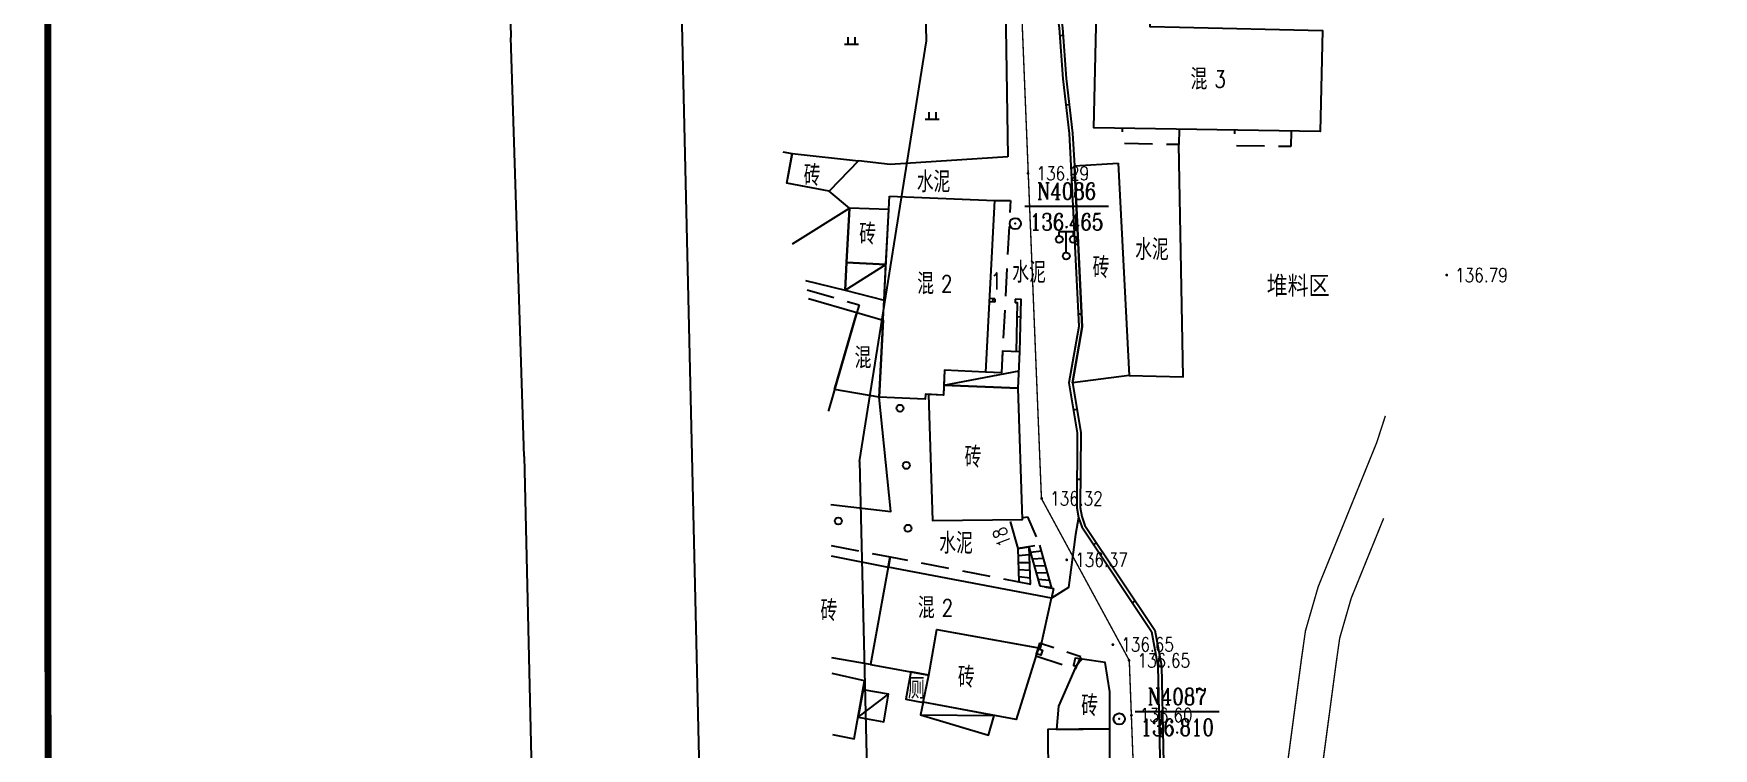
# Model space of a CAD drawing. Extents: x 529262 to 576451, y 2694391 to 2717535.
# Drawn here: x 565671.4 to 565791.6, y 2710012.9 to 2710064.1 of the extents above; entities that cross this region are included whole.
import ezdxf
from ezdxf.enums import TextEntityAlignment as Align
from ezdxf.xclip import XClip

# ---------------------------------------------------------------- set-up
doc = ezdxf.new("R2010")
doc.units = 0
doc.header["$XCLIPFRAME"] = 0
doc.linetypes.add('X2', pattern=[10, 8, -2])
doc.linetypes.add('X5', pattern=[3, 2, -1])
for name, color, linetype in [('DLDW', 8, 'Continuous'), ('DLSS', 4, 'Continuous'), ('GCD', 8, 'Continuous'), ('JMD', 8, 'Continuous'), ('KZD', 8, 'Continuous'), ('PP-COM', 7, 'Continuous'), ('RD-中线', 40, 'Continuous'), ('RD-红线', 7, 'Continuous'), ('ZBTZ', 8, 'Continuous'), ('ZJ', 7, 'Continuous'), ('污水管径标注_W10-', 202, 'Continuous')]:
    doc.layers.add(name, color=color, linetype=linetype)
doc.styles.add('HZ', font='rs.shx', dxfattribs={"width": 0.8, "bigfont": 'hztxt.shx'})
doc.styles.add('romanc', font='romanc.shx', dxfattribs={"width": 0.8})
doc.linetypes.add('1161', pattern='A,0,[149,AAA.SHX,S=0.15,R=0,X=0,Y=0],-1.6', length=1.6)
doc.linetypes.add('445', pattern='A,8,-0.5,[147,AAA.SHX,S=1,R=0,X=0,Y=0],-1.5', length=10)

# ---------------------------------------------------------------- blocks, each defined once
blk = doc.blocks.new('A$C19FD0107')
at = {"layer": 'RD-中线', "color": 8, "linetype": 'Continuous', "flags": 128}
for points in [[(-5107.95, 16504.07), (-5219.45, 16202.02, 0.04717), (-5233.93, 16147.44), (-5260.68, 15986.84, 0.018836), (-5263.55, 15964.43), (-5278.55, 15797.76, 0.007917), (-5279.02, 15791.45), (-5281.36, 15751.13, 0.020425), (-5281.64, 15734.8), (-5276.77, 15528.25), (-5282.01, 15387.42), (-5280.48, 15295.55, 0.000055), (-5280.48, 15295.44), (-5280.16, 15276.46)], [(-4490.73, 14139.44, 0), (-4490.29, 14139.42)], [(-3818.25, 14086.17, 0), (-3817.74, 14086.17)]]:
    blk.add_lwpolyline(points, format="xyb", dxfattribs=at)
at = {"layer": 'RD-红线', "color": 8, "linetype": 'Continuous'}
blk.add_line((-5291.49, 15643.21), (-5292.44, 15673.2), dxfattribs=at)
at = {"layer": 'RD-红线', "color": 8}
blk.add_line((-5291.49, 15643.21), (-5289.19, 15546.22), dxfattribs=at)
at = {"layer": 'RD-红线', "color": 8, "linetype": 'Continuous', "flags": 128}
for points in [[(-5293.81, 15731.01), (-5292.44, 15673.2)], [(-5267.47, 15642.83), (-5265.2, 15546.79)]]:
    blk.add_lwpolyline(points, dxfattribs=at)
at = {"layer": 'RD-红线', "color": 8}
blk.add_lwpolyline([(-5267.47, 15642.83), (-5262.68, 15672.95), (-5263.95, 15726.87)], dxfattribs=at)
blk = doc.blocks.new('GC200')
at = {"linetype": 'Continuous', "const_width": 0.2, "flags": 128}
blk.add_lwpolyline([(-0.1, 0, 1), (0.1, 0, 1)], format="xyb", close=True, dxfattribs=at)
blk = doc.blocks.new('gc119')
at = {"color": 8}
for p, q in [((-1, 0), (1, 0)), ((-0.5, 1), (-0.5, 0)), ((0.5, 1), (0.5, 0))]:
    blk.add_line(p, q, dxfattribs=at)
blk = doc.blocks.new('gc170')
at = {"color": 8, "linetype": 'Continuous'}
blk.add_circle((0, 0), 0.5, dxfattribs=at)
blk = doc.blocks.new('gc097')
at = {"color": 8}
for p, q in [((-1, 2.9), (-1, 3.5)), ((-1, 3.5), (1, 3.5)), ((0, 0.5), (0, 3.5)), ((1, 3.5), (1, 2.9))]:
    blk.add_line(p, q, dxfattribs=at)
for centre in [(-1, 2.4), (1, 2.4), (0, 0)]:
    blk.add_circle(centre, 0.5, dxfattribs=at)
blk = doc.blocks.new('gc117')
at = {"color": 8}
blk.add_circle((0, 0), 0.8, dxfattribs=at)
blk.add_point((0, 0), dxfattribs=at)

msp = doc.modelspace()

# ---------------------------------------------------------------- linework, layer by layer
at = {"const_width": 0.5}
msp.add_lwpolyline([(565672.321, 2710278.301), (565672.585, 2709559.658), (565998.518, 2709559.806), (565998.431, 2709633.053), (566244.06, 2709633.048), (566244.009, 2710277.359), (565672.321, 2710278.301)], dxfattribs=at)
at = {"layer": 'DLDW', "color": 252, "linetype": 'Continuous', "elevation": 136.706, "flags": 128}
msp.add_lwpolyline([(565734.18, 2710018.385), (565733.832, 2710016.437), (565735.062, 2710016.18), (565735.473, 2710018.154)], close=True, dxfattribs=at)
at = {"layer": 'DLSS', "linetype": 'X2', "const_width": 0.1, "elevation": 135.841, "flags": 128}
msp.add_lwpolyline([(565768.161, 2710036.712), (565767.542, 2710034.802), (565763.352, 2710024.481), (565762.439, 2710021.322), (565762.146, 2710019.26), (565760.962, 2710010.375), (565760.822, 2710008.075), (565760.851, 2710006.676), (565761.376, 2710002.568)], dxfattribs=at)
at = {"layer": 'DLSS', "linetype": 'Continuous', "const_width": 0.1, "elevation": 135.841, "flags": 128}
msp.add_lwpolyline([(565768.037, 2710029.377), (565765.717, 2710023.662), (565764.89, 2710020.796), (565764.623, 2710018.919), (565763.451, 2710010.134), (565763.323, 2710008.025), (565763.348, 2710006.861), (565763.897, 2710002.568)], dxfattribs=at)
at = {"layer": 'JMD', "linetype": 'Continuous'}
for p, q in [((565744.834, 2710063.957, 135.959), (565745.083, 2710063.976, 135.959)), ((565744.834, 2710063.957, 135.959), (565745.083, 2710063.976, 135.959)), ((565745.279, 2710058.978, 135.959), (565745.528, 2710059.006, 135.959)), ((565745.681, 2710053.996, 135.959), (565745.93, 2710054.008, 135.959)), ((565725.727, 2710049.03, 135.983), (565729.798, 2710051.592, 137.454)), ((565745.925, 2710049.002, 135.959), (565746.174, 2710049.014, 135.959)), ((565729.48, 2710045.7), (565732.405, 2710047.545, 137.454)), ((565740.048, 2710045.107, 136.524), (565740.035, 2710044.858, 136.524)), ((565740.204, 2710045.099), (565740.191, 2710044.849)), ((565741.667, 2710045.056), (565741.659, 2710044.806)), ((565742.051, 2710043.787, 136.457), (565741.801, 2710043.793, 136.457)), ((565746.169, 2710044.008, 135.959), (565746.418, 2710044.02, 135.959)), ((565736.555, 2710038.916), (565741.938, 2710039.942)), ((565745.826, 2710037.152, 136.23), (565746.073, 2710037.194, 136.23)), ((565746.081, 2710032.175, 136.23), (565746.331, 2710032.174, 136.23)), ((565744.292, 2710024.372), (565743.419, 2710027.452)), ((565747.276, 2710027.483, 136.23), (565747.484, 2710027.622, 136.23)), ((565741.869, 2710027.212), (565742.644, 2710027.332)), ((565741.944, 2710024.826), (565741.869, 2710027.212)), ((565741.885, 2710026.712), (565742.664, 2710026.775)), ((565741.9, 2710026.213), (565742.684, 2710026.218)), ((565742.644, 2710027.332), (565743.424, 2710024.54)), ((565742.644, 2710027.332), (565742.739, 2710024.672)), ((565742.751, 2710026.947), (565743.537, 2710027.036)), ((565742.886, 2710026.466), (565743.684, 2710026.515)), ((565741.916, 2710025.713), (565742.704, 2710025.661)), ((565741.932, 2710025.213), (565742.724, 2710025.104)), ((565743.02, 2710025.984), (565743.832, 2710025.994)), ((565743.155, 2710025.503), (565743.98, 2710025.472)), ((565743.289, 2710025.021), (565744.128, 2710024.951)), ((565743.424, 2710024.54), (565744.276, 2710024.43)), ((565750.051, 2710023.324, 136.23), (565750.259, 2710023.463, 136.23)), ((565751.875, 2710018.781, 136.23), (565752.125, 2710018.786, 136.23)), ((565730.419, 2710015.137), (565732.578, 2710016.779)), ((565734.878, 2710015.299), (565740.154, 2710015.258)), ((565751.983, 2710013.782, 136.23), (565752.233, 2710013.788, 136.23))]:
    msp.add_line(p, q, dxfattribs=at)
at = {"layer": 'JMD', "linetype": 'Continuous', "flags": 128}
for points, elevation in [([(565745.891, 2710073.598), (565745.954, 2710071.122), (565743.906, 2710070.858), (565744.796, 2710064.463), (565745.068, 2710060.848), (565745.512, 2710056.924), (565745.651, 2710054.611), (565746.213, 2710043.105), (565745.507, 2710039.07)], 135.959), ([(565746.142, 2710073.56), (565746.209, 2710070.903), (565744.188, 2710070.642), (565745.044, 2710064.49), (565745.317, 2710060.871), (565745.761, 2710056.946), (565745.9, 2710054.625), (565746.464, 2710043.089), (565745.76, 2710039.069)], 135.959), ([(565725.03, 2710055.623), (565725.702, 2710055.492), (565725.363, 2710053.714)], 136.415), ([(565726.64, 2710046.405), (565729.48, 2710045.7), (565729.592, 2710047.693), (565729.798, 2710051.592), (565728.331, 2710052.799), (565725.427, 2710053.352)], 136.415), ([(565740.191, 2710044.849), (565739.802, 2710044.87)], 136.524), ([(565740.204, 2710045.099), (565739.815, 2710045.12)], 136.524), ([(565741.749, 2710041.299), (565741.822, 2710044.801), (565741.659, 2710044.806)], 136.457), ([(565741.999, 2710041.286), (565742.078, 2710045.044), (565741.667, 2710045.056)], 136.457), ([(565745.507, 2710039.07), (565746.101, 2710035.508), (565746.07, 2710030.124), (565746.188, 2710029.441), (565746.425, 2710028.759), (565751.426, 2710021.264), (565751.875, 2710018.784), (565752.227, 2710002.568)], 136.23), ([(565745.76, 2710039.069), (565746.351, 2710035.528), (565746.32, 2710030.145), (565746.431, 2710029.504), (565746.65, 2710028.871), (565751.662, 2710021.36), (565752.124, 2710018.809), (565752.477, 2710002.568)], 136.23)]:
    msp.add_lwpolyline(points, dxfattribs=dict(at, elevation=elevation))
for points, elevation in [([(565747.559, 2710068.799), (565751.408, 2710068.724), (565751.362, 2710066.844), (565751.306, 2710064.597), (565753.427, 2710064.545), (565763.671, 2710064.294), (565763.504, 2710057.064), (565747.278, 2710057.344)], 136.114), ([(565725.702, 2710055.492), (565730.449, 2710054.97), (565728.331, 2710052.799), (565725.299, 2710053.376)], 137.589), ([(565749.038, 2710054.796), (565749.807, 2710039.596), (565745.76, 2710039.069), (565746.464, 2710043.089), (565745.9, 2710054.625)], 136.309), ([(565729.798, 2710051.592), (565729.592, 2710047.693), (565732.405, 2710047.545), (565732.605, 2710051.497)], 137.454), ([(565729.592, 2710047.693), (565729.48, 2710045.7), (565732.277, 2710045.006), (565732.405, 2710047.545)], 137.454), ([(565731.926, 2710038.048), (565728.733, 2710038.609), (565730.33, 2710044.112), (565732.204, 2710043.568)], 135.959), ([(565731.3, 2710018.9), (565735.473, 2710018.154), (565736.055, 2710021.409), (565743.472, 2710020.083), (565744.261, 2710023.658), (565732.574, 2710025.881)], 139.891), ([(565743.319, 2710020.11), (565741.727, 2710014.961), (565741.727, 2710014.961), (565735.07, 2710016.219), (565735.473, 2710018.154), (565736.055, 2710021.409)], 138.597), ([(565743.293, 2710020.026), (565743.604, 2710019.933), (565743.496, 2710019.576), (565743.184, 2710019.673)], 138.597), ([(565744.626, 2710014.26), (565748.44, 2710014.299), (565748.439, 2710016.953), (565748.093, 2710019.052), (565746.446, 2710019.292), (565746.241, 2710019.072), (565746.034, 2710018.815), (565744.751, 2710015.92)], 136.294), ([(565746.034, 2710018.815), (565746.241, 2710019.072), (565746.446, 2710019.292), (565745.95, 2710019.351), (565745.831, 2710018.841)], 136.576), ([(565730.419, 2710015.137), (565732.254, 2710014.81), (565732.578, 2710016.779), (565730.769, 2710017.101)], 136.787), ([(565735.07, 2710016.219), (565734.878, 2710015.299), (565739.758, 2710013.857), (565740.154, 2710015.258)], 136.994), ([(565748.44, 2710014.299), (565743.994, 2710014.253), (565744.051, 2710007.084), (565748.467, 2710007.038)], 136.825)]:
    msp.add_lwpolyline(points, close=True, dxfattribs=dict(at, elevation=elevation))
at = {"layer": 'JMD', "linetype": '445', "elevation": 136.125, "flags": 128}
msp.add_lwpolyline([(565740.842, 2710068.189), (565740.997, 2710064.47), (565741.143, 2710055.266)], dxfattribs=at)
at = {"layer": 'JMD', "linetype": 'X5', "flags": 128}
for points in [[(565753.402, 2710057.238), (565753.383, 2710056.133), (565749.33, 2710056.204), (565749.349, 2710057.308)], [(565761.421, 2710057.1), (565761.402, 2710055.996), (565757.363, 2710056.056), (565757.382, 2710057.17)], [(565726.756, 2710045.74), (565730.489, 2710044.657), (565730.33, 2710044.112)], [(565728.292, 2710037.087), (565728.276, 2710037.04)]]:
    msp.add_lwpolyline(points, dxfattribs=at)
at = {"layer": 'JMD', "linetype": '445', "flags": 128}
msp.add_lwpolyline([(565741.143, 2710055.266), (565732.699, 2710054.712), (565730.449, 2710054.97)], dxfattribs=at)
at = {"layer": 'JMD', "linetype": 'Continuous', "flags": 128}
for points in [[(565732.653, 2710052.447), (565740.185, 2710052.143), (565739.537, 2710039.847), (565736.6, 2710039.972), (565736.524, 2710038.202), (565735.226, 2710038.258), (565735.211, 2710037.908), (565731.926, 2710038.048)], [(565736.555, 2710038.916), (565741.881, 2710038.689), (565741.999, 2710041.286), (565740.755, 2710041.352), (565740.673, 2710039.787), (565739.537, 2710039.847), (565736.6, 2710039.972)], [(565735.458, 2710038.248), (565735.734, 2710029.226), (565742.177, 2710029.301), (565741.881, 2710038.689), (565736.555, 2710038.916), (565736.524, 2710038.202), (565736.524, 2710038.202)]]:
    msp.add_lwpolyline(points, close=True, dxfattribs=at)
at = {"layer": 'JMD', "linetype": 'X5', "flags": 128}
for points, elevation in [([(565740.185, 2710052.143), (565741.323, 2710052.129), (565740.673, 2710039.787), (565739.537, 2710039.847)], 136.527), ([(565728.486, 2710027.43), (565732.715, 2710026.612), (565732.574, 2710025.881)], 136.803), ([(565732.574, 2710025.881), (565732.715, 2710026.612), (565744.395, 2710024.352), (565744.261, 2710023.658)], 136.779)]:
    msp.add_lwpolyline(points, dxfattribs=dict(at, elevation=elevation))
at = {"layer": 'JMD', "linetype": 'Continuous', "flags": 128}
for points in [[(565726.865, 2710045.118), (565730.33, 2710044.112), (565728.292, 2710037.087), (565728.266, 2710037.094)], [(565728.491, 2710026.692), (565732.574, 2710025.881), (565731.3, 2710018.9), (565728.54, 2710019.379)], [(565728.577, 2710013.898), (565730.141, 2710013.575), (565730.882, 2710017.735), (565728.547, 2710018.255)]]:
    msp.add_lwpolyline(points, dxfattribs=at)
at = {"layer": 'JMD', "linetype": 'X5', "elevation": 137.15, "flags": 128}
msp.add_lwpolyline([(565741.869, 2710027.212), (565741.287, 2710029.291), (565742.541, 2710029.484), (565743.419, 2710027.452)], close=True, dxfattribs=at)
at = {"layer": 'JMD', "linetype": 'X5', "flags": 128}
msp.add_lwpolyline([(565743.133, 2710019.528), (565745.985, 2710018.581), (565746.347, 2710019.469), (565743.406, 2710020.44)], close=True, dxfattribs=at)
at = {"layer": 'KZD', "linetype": 'Continuous'}
for p, q in [((565748.343, 2710051.7, 136.465), (565742.343, 2710051.7, 136.465)), ((565756.255, 2710015.51, 136.81), (565750.255, 2710015.51, 136.81))]:
    msp.add_line(p, q, dxfattribs=at)
at = {"layer": 'ZBTZ', "linetype": '1161', "flags": 128}
for points, elevation in [([(565749.807, 2710039.596), (565753.686, 2710039.511), (565753.383, 2710056.133)], 136.274), ([(565728.466, 2710030.373), (565732.76, 2710029.872), (565731.926, 2710038.048)], 136.717)]:
    msp.add_lwpolyline(points, dxfattribs=dict(at, elevation=elevation))
msp.add_lwpolyline([(565746.188, 2710029.441), (565745.985, 2710028.221), (565745.465, 2710024.428), (565744.261, 2710023.658)], dxfattribs=at)
at = {"layer": '污水管径标注_W10-', "color": 0, "const_width": 0.1}
msp.add_lwpolyline([(565720.917, 2710159.925), (565725.654, 2710146.191), (565728.478, 2710141.505), (565734.827, 2710130.971), (565740.007, 2710125.272), (565753.417, 2710110.518), (565747.315, 2710104.971), (565746.238, 2710092.855), (565743.827, 2710085.338), (565742.478, 2710073.595), (565742.036, 2710067.846), (565742.593, 2710054.105), (565743.538, 2710030.791), (565749.827, 2710019.197), (565749.976, 2710015.235), (565750.732, 2709995.249), (565751.157, 2709983.993), (565750.888, 2709975.262), (565750.712, 2709969.523), (565750.805, 2709955.265), (565750.877, 2709944.031)], dxfattribs=at)

# ---------------------------------------------------------------- block references
at = {"layer": 'DLDW', "color": 252, "linetype": '1161', "xscale": 0.5, "yscale": 0.5, "zscale": 0.5}
msp.add_blockref('gc097', (565745.317, 2710048.155, 136.237), dxfattribs=at)
at = {"layer": 'GCD', "linetype": 'Continuous'}
ref = msp.add_blockref('GC200', (565742.579, 2710054.076, 136.29), dxfattribs=dict(at, xscale=0.5, yscale=0.5, zscale=0.5))
ref.add_attrib('height', '136.29', dxfattribs={"linetype": 'Continuous', "height": 1, "style": 'HZ', "width": 0.8}).set_placement((565743.179, 2710054.076, 136.29), align=Align.MIDDLE_LEFT)
ref = msp.add_blockref('GC200', (565772.551, 2710046.794, 136.79), dxfattribs=dict(at, xscale=0.5, yscale=0.5, zscale=0.5))
ref.add_attrib('height', '136.79', dxfattribs={"linetype": 'Continuous', "height": 1, "style": 'HZ', "width": 0.8}).set_placement((565773.151, 2710046.794, 136.79), align=Align.MIDDLE_LEFT)
ref = msp.add_blockref('GC200', (565743.556, 2710030.798, 136.32), dxfattribs=dict(at, xscale=0.5, yscale=0.5, zscale=0.5))
ref.add_attrib('height', '136.32', dxfattribs={"linetype": 'Continuous', "height": 1, "style": 'HZ', "width": 0.8}).set_placement((565744.156, 2710030.798, 136.32), align=Align.MIDDLE_LEFT)
ref = msp.add_blockref('GC200', (565745.35, 2710026.402, 136.367), dxfattribs=dict(at, xscale=0.5, yscale=0.5, zscale=0.5))
ref.add_attrib('height', '136.37', dxfattribs={"linetype": 'Continuous', "height": 1, "style": 'HZ', "width": 0.8}).set_placement((565745.95, 2710026.402, 136.367), align=Align.MIDDLE_LEFT)
ref = msp.add_blockref('GC200', (565748.65, 2710020.332, 136.653), dxfattribs=dict(at, xscale=0.5, yscale=0.5, zscale=0.5))
ref.add_attrib('height', '136.65', dxfattribs={"linetype": 'Continuous', "height": 1, "style": 'HZ', "width": 0.8}).set_placement((565749.25, 2710020.332, 136.653), align=Align.MIDDLE_LEFT)
ref = msp.add_blockref('GC200', (565749.81, 2710019.202, 136.65), dxfattribs=dict(at, xscale=0.5, yscale=0.5, zscale=0.5))
ref.add_attrib('height', '136.65', dxfattribs={"linetype": 'Continuous', "height": 1, "style": 'HZ', "width": 0.8}).set_placement((565750.41, 2710019.202, 136.65), align=Align.MIDDLE_LEFT)
ref = msp.add_blockref('GC200', (565749.982, 2710015.271, 136.6), dxfattribs=dict(at, xscale=0.5, yscale=0.5, zscale=0.5))
ref.add_attrib('height', '136.60', dxfattribs={"linetype": 'Continuous', "height": 1, "style": 'HZ', "width": 0.8}).set_placement((565750.582, 2710015.271, 136.6), align=Align.MIDDLE_LEFT)
at = {"layer": 'KZD', "linetype": 'Continuous', "xscale": 0.5, "yscale": 0.5, "zscale": 0.5}
for p in [(565741.664, 2710050.478, 136.465), (565749.105, 2710015.012, 136.81)]:
    msp.add_blockref('gc117', p, dxfattribs=at)
at = {"layer": 'PP-COM'}
ref = msp.add_blockref('A$C19FD0107', (570997.993, 2694390.603), dxfattribs=at)
XClip(ref).set_block_clipping_path([(-9366.4383134884, 14428.6043910822), (-3328.4480743363, 17452.7484863754)])
at = {"layer": 'ZBTZ', "linetype": 'Continuous', "xscale": 0.5, "yscale": 0.5, "zscale": 0.5}
for p in [(565729.934, 2710063.319, -135.842), (565735.721, 2710057.961, -135.842)]:
    msp.add_blockref('gc119', p, dxfattribs=at)
at = {"layer": 'ZBTZ', "linetype": 'Continuous'}
for p, xscale, yscale, zscale, rotation in [((565733.417, 2710037.261), 0.5000000000498983, 0.5000000000498983, 0.5000000000498983, 96.20647087494345), ((565733.864, 2710033.16), 0.4999999999857943, 0.4999999999857943, 0.4999999999857943, 353.9652432449139), ((565728.996, 2710029.186), 0.4999999999857943, 0.4999999999857943, 0.4999999999857943, 353.9652432449139), ((565733.978, 2710028.667), 0.4999999999857943, 0.4999999999857943, 0.4999999999857943, 353.9652432449139)]:
    msp.add_blockref('gc170', p, dxfattribs=dict(at, xscale=xscale, yscale=yscale, zscale=zscale, rotation=rotation))

# ---------------------------------------------------------------- texts
at = {"layer": 'DLDW', "color": 252, "linetype": 'Continuous', "style": 'HZ', "width": 0.8}
msp.add_text('厕', height=1.5, dxfattribs=at).set_placement((565734.581, 2710017.238), align=Align.MIDDLE)
at = {"layer": 'JMD', "linetype": 'Continuous', "style": 'HZ', "width": 0.8}
for s, p in [('混', (565755.414, 2710060.82)), ('砖', (565727.72, 2710053.923)), ('砖', (565731.694, 2710049.725)), ('砖', (565748.404, 2710047.32)), ('混', (565735.846, 2710046.17)), ('混', (565731.364, 2710040.865)), ('砖', (565739.239, 2710033.754)), ('混', (565735.896, 2710022.967)), ('砖', (565728.919, 2710022.762)), ('砖', (565738.761, 2710017.993)), ('砖', (565747.586, 2710015.953))]:
    msp.add_text(s, height=1.5, dxfattribs=at).set_placement(p, align=Align.MIDDLE_RIGHT)
for s, p in [('3', (565755.914, 2710060.82)), ('2', (565736.346, 2710046.17)), ('1', (565739.891, 2710046.355)), ('2', (565736.396, 2710022.967))]:
    msp.add_text(s, height=1.2, dxfattribs=at).set_placement(p, align=Align.MIDDLE_LEFT)
at = {"layer": 'KZD', "linetype": 'Continuous', "style": 'romanc', "width": 0.8}
for s, p in [('N4086', (565745.343, 2710052.8)), ('136.465', (565745.343, 2710050.6)), ('N4087', (565753.255, 2710016.61)), ('136.810', (565753.255, 2710014.41))]:
    msp.add_text(s, height=1.2, dxfattribs=at).set_placement(p, align=Align.MIDDLE)
at = {"layer": 'ZJ', "color": 8, "linetype": 'Continuous', "style": 'HZ', "width": 0.8}
for p in [(565735.813, 2710053.543), (565751.45, 2710048.691, -136.284), (565742.651, 2710047.063), (565737.425, 2710027.666)]:
    msp.add_text('水泥', height=1.5, dxfattribs=at).set_placement(p, align=Align.MIDDLE)
at = {"layer": 'ZJ', "color": 8, "linetype": 'Continuous', "style": 'HZ'}
msp.add_text('堆料区', height=1.5, dxfattribs=at).set_placement((565761.912, 2710046.074), align=Align.MIDDLE)
at = {"layer": 'ZJ', "color": 8, "linetype": 'Continuous', "style": 'HZ', "width": 0.8}
msp.add_text('18', height=1, rotation=111.64696, dxfattribs=at).set_placement((565740.705, 2710028.037), align=Align.MIDDLE)

doc.saveas('drawing.dxf')
